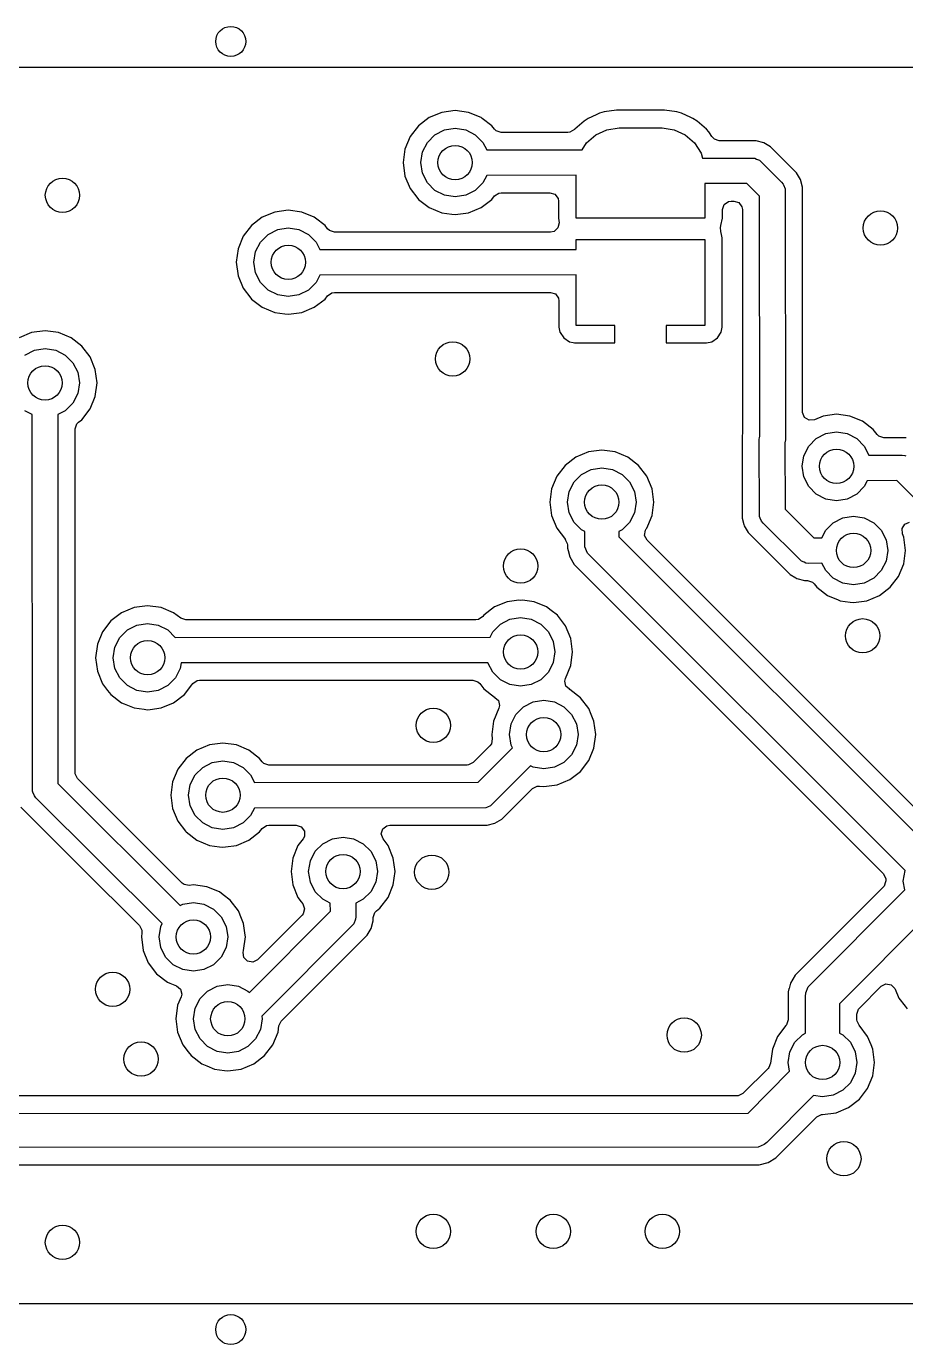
# Model space of a CAD drawing. Extents: x 4.8 to 5.96, y -4.25 to -3.64.
# Drawn here: x 5.188 to 5.592, y -4.247 to -3.643 of the extents above; entities that cross this region are included whole.
import ezdxf

# ---------------------------------------------------------------- set-up
doc = ezdxf.new("R2010")
doc.units = 0
doc.header["$MEASUREMENT"] = 0
doc.layers.add('BLACK', color=7, linetype='CONTINUOUS')

msp = doc.modelspace()

# ---------------------------------------------------------------- linework, layer by layer
at = {"layer": 'BLACK', "linetype": 'CONTINUOUS'}
for p, q in [((4.80573, -3.66128), (5.95537, -3.66128)), ((5.37308, -3.68435), (5.36814, -3.68814)), ((5.37883, -3.68197), (5.37308, -3.68435)), ((5.37308, -3.68435), (5.37308, -3.68435)), ((5.385, -3.68115), (5.37883, -3.68197)), ((5.37883, -3.68197), (5.37883, -3.68197)), ((5.39117, -3.68197), (5.385, -3.68115)), ((5.385, -3.68115), (5.385, -3.68115)), ((5.39692, -3.68435), (5.39117, -3.68197)), ((5.39117, -3.68197), (5.39117, -3.68197)), ((5.39742, -3.68473), (5.39692, -3.68435)), ((5.39692, -3.68435), (5.39692, -3.68435)), ((5.39692, -3.68435), (5.39692, -3.68435)), ((5.40186, -3.68814), (5.39742, -3.68473)), ((5.44411, -3.68597), (5.43983, -3.68968)), ((5.44604, -3.68473), (5.44411, -3.68597)), ((5.44411, -3.68597), (5.44411, -3.68597)), ((5.4496, -3.68311), (5.44604, -3.68473)), ((5.44604, -3.68473), (5.44604, -3.68473)), ((5.45119, -3.68238), (5.4496, -3.68311)), ((5.4534, -3.68173), (5.45119, -3.68238)), ((5.45119, -3.68238), (5.45119, -3.68238)), ((5.45119, -3.68238), (5.45119, -3.68238)), ((5.45901, -3.68092), (5.4534, -3.68173)), ((5.4534, -3.68173), (5.4534, -3.68173)), ((5.46131, -3.68092), (5.45901, -3.68092)), ((5.45901, -3.68092), (5.45901, -3.68092)), ((5.46187, -3.681), (5.46131, -3.68092)), ((5.46131, -3.68092), (5.46131, -3.68092)), ((5.46242, -3.68104), (5.46187, -3.681)), ((5.47758, -3.68104), (5.46242, -3.68104)), ((5.47813, -3.681), (5.47758, -3.68104)), ((5.47869, -3.68092), (5.47813, -3.681)), ((5.48099, -3.68092), (5.47869, -3.68092)), ((5.47869, -3.68092), (5.47869, -3.68092)), ((5.4866, -3.68173), (5.48099, -3.68092)), ((5.48099, -3.68092), (5.48099, -3.68092)), ((5.48881, -3.68238), (5.4866, -3.68173)), ((5.4866, -3.68173), (5.4866, -3.68173)), ((5.49298, -3.68428), (5.48881, -3.68238)), ((5.48881, -3.68238), (5.48881, -3.68238)), ((5.48881, -3.68238), (5.48881, -3.68238)), ((5.49396, -3.68473), (5.49298, -3.68428)), ((5.49589, -3.68597), (5.49396, -3.68473)), ((5.49396, -3.68473), (5.49396, -3.68473)), ((5.50017, -3.68968), (5.49589, -3.68597)), ((5.49589, -3.68597), (5.49589, -3.68597)), ((5.36814, -3.68814), (5.36435, -3.69308)), ((5.36814, -3.68814), (5.36814, -3.68814)), ((5.37226, -3.69574), (5.37574, -3.69226)), ((5.37574, -3.69226), (5.38013, -3.69002)), ((5.38013, -3.69002), (5.385, -3.68925)), ((5.385, -3.68925), (5.38987, -3.69002)), ((5.38987, -3.69002), (5.39426, -3.69226)), ((5.39426, -3.69226), (5.39774, -3.69574)), ((5.40304, -3.68968), (5.40186, -3.68814)), ((5.40186, -3.68814), (5.40186, -3.68814)), ((5.40186, -3.68814), (5.40186, -3.68814)), ((5.40186, -3.68814), (5.40186, -3.68814)), ((5.40384, -3.69046), (5.40304, -3.68968)), ((5.40613, -3.6912), (5.40384, -3.69046)), ((5.43673, -3.6912), (5.40613, -3.6912)), ((5.43762, -3.6911), (5.43673, -3.6912)), ((5.43968, -3.68986), (5.43762, -3.6911)), ((5.43983, -3.68968), (5.43968, -3.68986)), ((5.43983, -3.68968), (5.43983, -3.68968)), ((5.44528, -3.69593), (5.44951, -3.69226)), ((5.44951, -3.69226), (5.45461, -3.68993)), ((5.45461, -3.68993), (5.46016, -3.68913)), ((5.46016, -3.68913), (5.47984, -3.68913)), ((5.47984, -3.68913), (5.48539, -3.68993)), ((5.48539, -3.68993), (5.49049, -3.69226)), ((5.49049, -3.69226), (5.49472, -3.69593)), ((5.50128, -3.69096), (5.50017, -3.68968)), ((5.50017, -3.68968), (5.50017, -3.68968)), ((5.50168, -3.69142), (5.50128, -3.69096)), ((5.50274, -3.69308), (5.50168, -3.69142)), ((5.50168, -3.69142), (5.50168, -3.69142)), ((5.36435, -3.69308), (5.36197, -3.69883)), ((5.36435, -3.69308), (5.36435, -3.69308)), ((5.37002, -3.70013), (5.37226, -3.69574)), ((5.39774, -3.69574), (5.39949, -3.69919)), ((5.44323, -3.69913), (5.44528, -3.69593)), ((5.49472, -3.69593), (5.49775, -3.70064)), ((5.50284, -3.69323), (5.50274, -3.69308)), ((5.50383, -3.69428), (5.50284, -3.69323)), ((5.50612, -3.69502), (5.50383, -3.69428)), ((5.523, -3.69502), (5.50612, -3.69502)), ((5.52651, -3.69596), (5.523, -3.69502)), ((5.523, -3.69502), (5.523, -3.69502)), ((5.52965, -3.69778), (5.52651, -3.69596)), ((5.54153, -3.70966), (5.52965, -3.69778)), ((5.36197, -3.69883), (5.36115, -3.705)), ((5.36197, -3.69883), (5.36197, -3.69883)), ((5.36925, -3.705), (5.37002, -3.70013)), ((5.39949, -3.69919), (5.44323, -3.69913)), ((5.49775, -3.70064), (5.49843, -3.70296)), ((5.49843, -3.70296), (5.52118, -3.70291)), ((5.52118, -3.70291), (5.52233, -3.70303)), ((5.52233, -3.70303), (5.52321, -3.70339)), ((5.52321, -3.70339), (5.52446, -3.70391)), ((5.52446, -3.70391), (5.53467, -3.71395)), ((5.36115, -3.705), (5.36115, -3.705)), ((5.36115, -3.705), (5.36197, -3.71117)), ((5.37002, -3.70987), (5.36925, -3.705)), ((5.37226, -3.71426), (5.37002, -3.70987)), ((5.54241, -3.71117), (5.54153, -3.70966)), ((5.36197, -3.71117), (5.36197, -3.71117)), ((5.36197, -3.71117), (5.36435, -3.71692)), ((5.37574, -3.71774), (5.37226, -3.71426)), ((5.39774, -3.71426), (5.39426, -3.71774)), ((5.39946, -3.71089), (5.39774, -3.71426)), ((5.44047, -3.71083), (5.39946, -3.71089)), ((5.44047, -3.73047), (5.44047, -3.71083)), ((5.51866, -3.71462), (5.49953, -3.71466)), ((5.49953, -3.71466), (5.49953, -3.73047)), ((5.52459, -3.72046), (5.51866, -3.71462)), ((5.53467, -3.71395), (5.5354, -3.71485)), ((5.5354, -3.71485), (5.53552, -3.71513)), ((5.53552, -3.71513), (5.53628, -3.71698)), ((5.54335, -3.7128), (5.54241, -3.71117)), ((5.54429, -3.71631), (5.54335, -3.7128)), ((5.54429, -3.81927), (5.54429, -3.71631)), ((5.54429, -3.71631), (5.54429, -3.71631)), ((5.36435, -3.71692), (5.36435, -3.71692)), ((5.36435, -3.71692), (5.36786, -3.72149)), ((5.36786, -3.72149), (5.36814, -3.72186)), ((5.36814, -3.72186), (5.37308, -3.72565)), ((5.38013, -3.71998), (5.37574, -3.71774)), ((5.385, -3.72075), (5.38013, -3.71998)), ((5.38987, -3.71998), (5.385, -3.72075)), ((5.39426, -3.71774), (5.38987, -3.71998)), ((5.39692, -3.72565), (5.40186, -3.72186)), ((5.40186, -3.72186), (5.40304, -3.72032)), ((5.40304, -3.72032), (5.40503, -3.71896)), ((5.40503, -3.71896), (5.40613, -3.7188)), ((5.40613, -3.7188), (5.42848, -3.7188)), ((5.42848, -3.7188), (5.43078, -3.71954)), ((5.43078, -3.71954), (5.43219, -3.72149)), ((5.43219, -3.72149), (5.43238, -3.7227)), ((5.51031, -3.72281), (5.51152, -3.72262)), ((5.51152, -3.72262), (5.51279, -3.72262)), ((5.51279, -3.72262), (5.51509, -3.72336)), ((5.5247, -3.83052), (5.52459, -3.72046)), ((5.53628, -3.71698), (5.5364, -3.83188)), ((5.30235, -3.72767), (5.2966, -3.73006)), ((5.30852, -3.72686), (5.30235, -3.72767)), ((5.30235, -3.72767), (5.30235, -3.72767)), ((5.3147, -3.72767), (5.30852, -3.72686)), ((5.30852, -3.72686), (5.30852, -3.72686)), ((5.32045, -3.73006), (5.3147, -3.72767)), ((5.3147, -3.72767), (5.3147, -3.72767)), ((5.37308, -3.72565), (5.37308, -3.72565)), ((5.37308, -3.72565), (5.37308, -3.72565)), ((5.37308, -3.72565), (5.376, -3.72686)), ((5.376, -3.72686), (5.37883, -3.72803)), ((5.37883, -3.72803), (5.38346, -3.72864)), ((5.38346, -3.72864), (5.385, -3.72885)), ((5.385, -3.72885), (5.38623, -3.72868)), ((5.38623, -3.72868), (5.39117, -3.72803)), ((5.39117, -3.72803), (5.39692, -3.72565)), ((5.43238, -3.7227), (5.43238, -3.73047)), ((5.50762, -3.72652), (5.50836, -3.72422)), ((5.50762, -3.73047), (5.50762, -3.72652)), ((5.50836, -3.72422), (5.51031, -3.72281)), ((5.51509, -3.72336), (5.5165, -3.72531)), ((5.5165, -3.72531), (5.51669, -3.72652)), ((5.51669, -3.72652), (5.51669, -3.82914)), ((5.29166, -3.73385), (5.28787, -3.73878)), ((5.2966, -3.73006), (5.29166, -3.73385)), ((5.29166, -3.73385), (5.29166, -3.73385)), ((5.2966, -3.73006), (5.2966, -3.73006)), ((5.32099, -3.73047), (5.32045, -3.73006)), ((5.32045, -3.73006), (5.32045, -3.73006)), ((5.32045, -3.73006), (5.32045, -3.73006)), ((5.32538, -3.73385), (5.32099, -3.73047)), ((5.32539, -3.73385), (5.32538, -3.73385)), ((5.32538, -3.73385), (5.32538, -3.73385)), ((5.32656, -3.73538), (5.32539, -3.73385)), ((5.32539, -3.73385), (5.32539, -3.73385)), ((5.385, -3.72885), (5.385, -3.72885)), ((5.385, -3.72885), (5.385, -3.72885)), ((5.43262, -3.73257), (5.43214, -3.73493)), ((5.43238, -3.73047), (5.43262, -3.73257)), ((5.49953, -3.73047), (5.44047, -3.73047)), ((5.50665, -3.73453), (5.50677, -3.73421)), ((5.50684, -3.73693), (5.50665, -3.73453)), ((5.50677, -3.73421), (5.50685, -3.73385)), ((5.50685, -3.73385), (5.50762, -3.73047)), ((5.28787, -3.73878), (5.28549, -3.74454)), ((5.28787, -3.73878), (5.28787, -3.73878)), ((5.29578, -3.74145), (5.29927, -3.73797)), ((5.29927, -3.73797), (5.30366, -3.73573)), ((5.30366, -3.73573), (5.30852, -3.73496)), ((5.30852, -3.73496), (5.31339, -3.73573)), ((5.31339, -3.73573), (5.31778, -3.73797)), ((5.31778, -3.73797), (5.32126, -3.74145)), ((5.32737, -3.73616), (5.32656, -3.73538)), ((5.32966, -3.73691), (5.32737, -3.73616)), ((5.42875, -3.73691), (5.32966, -3.73691)), ((5.43036, -3.73656), (5.42875, -3.73691)), ((5.43214, -3.73493), (5.43036, -3.73656)), ((5.44047, -3.74482), (5.44047, -3.74031)), ((5.44047, -3.74031), (5.49953, -3.74031)), ((5.49953, -3.74031), (5.49953, -3.77969)), ((5.50696, -3.73724), (5.50684, -3.73693)), ((5.50727, -3.73878), (5.50696, -3.73724)), ((5.50742, -3.73954), (5.50727, -3.73878)), ((5.50742, -3.78046), (5.50742, -3.73954)), ((5.28549, -3.74454), (5.28468, -3.75071)), ((5.28549, -3.74454), (5.28549, -3.74454)), ((5.29278, -3.75071), (5.29355, -3.74584)), ((5.29355, -3.74584), (5.29578, -3.74145)), ((5.32126, -3.74145), (5.32302, -3.7449)), ((5.32302, -3.7449), (5.44047, -3.74482)), ((5.28468, -3.75071), (5.28468, -3.75071)), ((5.28468, -3.75071), (5.28549, -3.75688)), ((5.29355, -3.75557), (5.29278, -3.75071)), ((5.28549, -3.75688), (5.28549, -3.75688)), ((5.28549, -3.75688), (5.28787, -3.76263)), ((5.29578, -3.75996), (5.29355, -3.75557)), ((5.32298, -3.7566), (5.32126, -3.75996)), ((5.44047, -3.75652), (5.32298, -3.7566)), ((5.44047, -3.77969), (5.44047, -3.75652)), ((5.28787, -3.76263), (5.28787, -3.76263)), ((5.28787, -3.76263), (5.29138, -3.7672)), ((5.29927, -3.76345), (5.29578, -3.75996)), ((5.30366, -3.76568), (5.29927, -3.76345)), ((5.31778, -3.76345), (5.31339, -3.76568)), ((5.32126, -3.75996), (5.31778, -3.76345)), ((5.32656, -3.76603), (5.32855, -3.76467)), ((5.32855, -3.76467), (5.32966, -3.76451)), ((5.32966, -3.76451), (5.42868, -3.76451)), ((5.42868, -3.76451), (5.43097, -3.76525)), ((5.29138, -3.7672), (5.29166, -3.76757)), ((5.29166, -3.76757), (5.2966, -3.77136)), ((5.30852, -3.76646), (5.30366, -3.76568)), ((5.31339, -3.76568), (5.30852, -3.76646)), ((5.32045, -3.77136), (5.32539, -3.76757)), ((5.32539, -3.76757), (5.32656, -3.76603)), ((5.43097, -3.76525), (5.43239, -3.7672)), ((5.43239, -3.7672), (5.43258, -3.7684)), ((5.43258, -3.7684), (5.43258, -3.78046)), ((5.2966, -3.77136), (5.30235, -3.77374)), ((5.30235, -3.77374), (5.30698, -3.77435)), ((5.30698, -3.77435), (5.30852, -3.77455)), ((5.30852, -3.77455), (5.30976, -3.77439)), ((5.30852, -3.77455), (5.30852, -3.77455)), ((5.30852, -3.77455), (5.30852, -3.77455)), ((5.30976, -3.77439), (5.3147, -3.77374)), ((5.3147, -3.77374), (5.32045, -3.77136)), ((5.19083, -3.78297), (5.18508, -3.78535)), ((5.197, -3.78215), (5.19083, -3.78297)), ((5.19083, -3.78297), (5.19083, -3.78297)), ((5.20317, -3.78297), (5.197, -3.78215)), ((5.197, -3.78215), (5.197, -3.78215)), ((5.20892, -3.78535), (5.20317, -3.78297)), ((5.20317, -3.78297), (5.20317, -3.78297)), ((5.43258, -3.78046), (5.43258, -3.78046)), ((5.43258, -3.78046), (5.43304, -3.78276)), ((5.43304, -3.78276), (5.43304, -3.78277)), ((5.43304, -3.78277), (5.43317, -3.78297)), ((5.43317, -3.78297), (5.43478, -3.78538)), ((5.45819, -3.77969), (5.44047, -3.77969)), ((5.45819, -3.78758), (5.45819, -3.77969)), ((5.49953, -3.77969), (5.48181, -3.77969)), ((5.48181, -3.77969), (5.48181, -3.78758)), ((5.50522, -3.78538), (5.50696, -3.78277)), ((5.50696, -3.78277), (5.50742, -3.78046)), ((5.20896, -3.78538), (5.20892, -3.78535)), ((5.20892, -3.78535), (5.20892, -3.78535)), ((5.20892, -3.78535), (5.20892, -3.78535)), ((5.21386, -3.78914), (5.20896, -3.78538)), ((5.21765, -3.79408), (5.21386, -3.78914)), ((5.21386, -3.78914), (5.21386, -3.78914)), ((5.21386, -3.78914), (5.21386, -3.78914)), ((5.21386, -3.78914), (5.21386, -3.78914)), ((5.21386, -3.78914), (5.21386, -3.78914)), ((5.43478, -3.78538), (5.43739, -3.78712)), ((5.43739, -3.78712), (5.43914, -3.78747)), ((5.43914, -3.78747), (5.43969, -3.78758)), ((5.43969, -3.78758), (5.43969, -3.78758)), ((5.43969, -3.78758), (5.43969, -3.78758)), ((5.43969, -3.78758), (5.43969, -3.78758)), ((5.43969, -3.78758), (5.45819, -3.78758)), ((5.48181, -3.78758), (5.5003, -3.78758)), ((5.5003, -3.78758), (5.5003, -3.78758)), ((5.5003, -3.78758), (5.50261, -3.78712)), ((5.50261, -3.78712), (5.50522, -3.78538)), ((5.18774, -3.79326), (5.19213, -3.79102)), ((5.19213, -3.79102), (5.197, -3.79025)), ((5.197, -3.79025), (5.20187, -3.79102)), ((5.20187, -3.79102), (5.20626, -3.79326)), ((5.20626, -3.79326), (5.20974, -3.79674)), ((5.22003, -3.79983), (5.21765, -3.79408)), ((5.21765, -3.79408), (5.21765, -3.79408)), ((5.20974, -3.79674), (5.21198, -3.80113)), ((5.21198, -3.80113), (5.21275, -3.806)), ((5.22085, -3.806), (5.22003, -3.79983)), ((5.21275, -3.806), (5.21198, -3.81087)), ((5.22003, -3.81217), (5.22085, -3.806)), ((5.21198, -3.81087), (5.20974, -3.81526)), ((5.21765, -3.81792), (5.22003, -3.81217)), ((5.1911, -3.82045), (5.18774, -3.81874)), ((5.20626, -3.81874), (5.2028, -3.8205)), ((5.20974, -3.81526), (5.20626, -3.81874)), ((5.21386, -3.82286), (5.21765, -3.81792)), ((5.5443, -3.81958), (5.54429, -3.81927)), ((5.19121, -3.99315), (5.1911, -3.82045)), ((5.2028, -3.8205), (5.2029, -3.98971)), ((5.2108, -3.82713), (5.21154, -3.82484)), ((5.21154, -3.82484), (5.21232, -3.82404)), ((5.21232, -3.82404), (5.21386, -3.82286)), ((5.54522, -3.8218), (5.5443, -3.81958)), ((5.54728, -3.82306), (5.54522, -3.8218)), ((5.54968, -3.82287), (5.54728, -3.82306)), ((5.55368, -3.82122), (5.54968, -3.82287)), ((5.55985, -3.82041), (5.55368, -3.82122)), ((5.55368, -3.82122), (5.55368, -3.82122)), ((5.56602, -3.82122), (5.55985, -3.82041)), ((5.55985, -3.82041), (5.55985, -3.82041)), ((5.57177, -3.8236), (5.56602, -3.82122)), ((5.56602, -3.82122), (5.56602, -3.82122)), ((5.57671, -3.82739), (5.57177, -3.8236)), ((5.2108, -3.98467), (5.2108, -3.82713)), ((5.51656, -3.83015), (5.51654, -3.83021)), ((5.51654, -3.83021), (5.51654, -3.86798)), ((5.51669, -3.82914), (5.51656, -3.83015)), ((5.52444, -3.83203), (5.52455, -3.83088)), ((5.52455, -3.83088), (5.5247, -3.83052)), ((5.55059, -3.83151), (5.55498, -3.82927)), ((5.55498, -3.82927), (5.55985, -3.8285)), ((5.55985, -3.8285), (5.56472, -3.82927)), ((5.56472, -3.82927), (5.56911, -3.83151)), ((5.57844, -3.82965), (5.57671, -3.82739)), ((5.57671, -3.82739), (5.57671, -3.82739)), ((5.57671, -3.82739), (5.57671, -3.82739)), ((5.57846, -3.82968), (5.57844, -3.82965)), ((5.57927, -3.83046), (5.57846, -3.82968)), ((5.58156, -3.8312), (5.57927, -3.83046)), ((5.59182, -3.8312), (5.58156, -3.8312)), ((5.45224, -3.83682), (5.44607, -3.83764)), ((5.45842, -3.83764), (5.45224, -3.83682)), ((5.45224, -3.83682), (5.45224, -3.83682)), ((5.52455, -3.86732), (5.52444, -3.83203)), ((5.53628, -3.83303), (5.53614, -3.83337)), ((5.53614, -3.83337), (5.53624, -3.86385)), ((5.5364, -3.83188), (5.53628, -3.83303)), ((5.54487, -3.83939), (5.54711, -3.835)), ((5.54711, -3.835), (5.55059, -3.83151)), ((5.56911, -3.83151), (5.57259, -3.835)), ((5.57259, -3.835), (5.57472, -3.83918)), ((5.44032, -3.84002), (5.43538, -3.84381)), ((5.44607, -3.83764), (5.44032, -3.84002)), ((5.44032, -3.84002), (5.44032, -3.84002)), ((5.44607, -3.83764), (5.44607, -3.83764)), ((5.46417, -3.84002), (5.45842, -3.83764)), ((5.45842, -3.83764), (5.45842, -3.83764)), ((5.4691, -3.84381), (5.46417, -3.84002)), ((5.5441, -3.84425), (5.54487, -3.83939)), ((5.57472, -3.83918), (5.59, -3.83909)), ((5.59, -3.83909), (5.59115, -3.83921)), ((5.59115, -3.83921), (5.59158, -3.83939)), ((5.43159, -3.84875), (5.42921, -3.8545)), ((5.43538, -3.84381), (5.43159, -3.84875)), ((5.43159, -3.84875), (5.43159, -3.84875)), ((5.43538, -3.84381), (5.43538, -3.84381)), ((5.4395, -3.85141), (5.44299, -3.84793)), ((5.44299, -3.84793), (5.44738, -3.84569)), ((5.44738, -3.84569), (5.45224, -3.84492)), ((5.45224, -3.84492), (5.45711, -3.84569)), ((5.45711, -3.84569), (5.4615, -3.84793)), ((5.4615, -3.84793), (5.46498, -3.85141)), ((5.46911, -3.84381), (5.4691, -3.84381)), ((5.4691, -3.84381), (5.4691, -3.84381)), ((5.47289, -3.84875), (5.46911, -3.84381)), ((5.46911, -3.84381), (5.46911, -3.84381)), ((5.46911, -3.84381), (5.46911, -3.84381)), ((5.47528, -3.8545), (5.47289, -3.84875)), ((5.47289, -3.84875), (5.47289, -3.84875)), ((5.54487, -3.84912), (5.5441, -3.84425)), ((5.54711, -3.85351), (5.54487, -3.84912)), ((5.42921, -3.8545), (5.4284, -3.86067)), ((5.42921, -3.8545), (5.42921, -3.8545)), ((5.43727, -3.8558), (5.4395, -3.85141)), ((5.46498, -3.85141), (5.46722, -3.8558)), ((5.47609, -3.86067), (5.47528, -3.8545)), ((5.55059, -3.85699), (5.54711, -3.85351)), ((5.57259, -3.85351), (5.56911, -3.85699)), ((5.57393, -3.85088), (5.57259, -3.85351)), ((5.58746, -3.85081), (5.57393, -3.85088)), ((5.71172, -3.97491), (5.58746, -3.85081)), ((5.4284, -3.86067), (5.4284, -3.86067)), ((5.4284, -3.86067), (5.42921, -3.86684)), ((5.4365, -3.86067), (5.43727, -3.8558)), ((5.43727, -3.86554), (5.4365, -3.86067)), ((5.46722, -3.8558), (5.46799, -3.86067)), ((5.46799, -3.86067), (5.46722, -3.86554)), ((5.47528, -3.86684), (5.47609, -3.86067)), ((5.55498, -3.85923), (5.55059, -3.85699)), ((5.55985, -3.86), (5.55498, -3.85923)), ((5.56472, -3.85923), (5.55985, -3.86)), ((5.56911, -3.85699), (5.56472, -3.85923)), ((5.42921, -3.86684), (5.42921, -3.86684)), ((5.42921, -3.86684), (5.43159, -3.87259)), ((5.4395, -3.86993), (5.43727, -3.86554)), ((5.46722, -3.86554), (5.46498, -3.86993)), ((5.47335, -3.87149), (5.47528, -3.86684)), ((5.47528, -3.86684), (5.47528, -3.86684)), ((5.52482, -3.86798), (5.52455, -3.86732)), ((5.53624, -3.86385), (5.54952, -3.87701)), ((5.56277, -3.86785), (5.56764, -3.86708)), ((5.56764, -3.86708), (5.5725, -3.86785)), ((5.43159, -3.87259), (5.43159, -3.87259)), ((5.43159, -3.87259), (5.43554, -3.87773)), ((5.44299, -3.87341), (5.4395, -3.86993)), ((5.44447, -3.87416), (5.44299, -3.87341)), ((5.4615, -3.87341), (5.46008, -3.87413)), ((5.46498, -3.86993), (5.4615, -3.87341)), ((5.47188, -3.87592), (5.47225, -3.87354)), ((5.47225, -3.87354), (5.47263, -3.87293)), ((5.47263, -3.87293), (5.47289, -3.87259)), ((5.47289, -3.87259), (5.47335, -3.87149)), ((5.51654, -3.86798), (5.51732, -3.8709)), ((5.51732, -3.8709), (5.51748, -3.87149)), ((5.51748, -3.87149), (5.51748, -3.87149)), ((5.51748, -3.87149), (5.5193, -3.87464)), ((5.52543, -3.86945), (5.52482, -3.86798)), ((5.52617, -3.87034), (5.52543, -3.86945)), ((5.54372, -3.88773), (5.52617, -3.87034)), ((5.55315, -3.87699), (5.5549, -3.87357)), ((5.5549, -3.87357), (5.55838, -3.87008)), ((5.55838, -3.87008), (5.56277, -3.86785)), ((5.5725, -3.86785), (5.57689, -3.87008)), ((5.57689, -3.87008), (5.58038, -3.87357)), ((5.58038, -3.87357), (5.58261, -3.87796)), ((5.58987, -3.87278), (5.59113, -3.87072)), ((5.59006, -3.87518), (5.58987, -3.87278)), ((5.59113, -3.87072), (5.59335, -3.8698)), ((5.43554, -3.87773), (5.43548, -3.87778)), ((5.43548, -3.87778), (5.43643, -3.87963)), ((5.43643, -3.87963), (5.43648, -3.88024)), ((5.44452, -3.88117), (5.44447, -3.87416)), ((5.46008, -3.87413), (5.46009, -3.87656)), ((5.46009, -3.87656), (5.60295, -4.01922)), ((5.47297, -3.87806), (5.47188, -3.87592)), ((5.60447, -4.00956), (5.47297, -3.87806)), ((5.5193, -3.87464), (5.5193, -3.87464)), ((5.5193, -3.87464), (5.53852, -3.89387)), ((5.54952, -3.87701), (5.55315, -3.87699)), ((5.58261, -3.87796), (5.58338, -3.88282)), ((5.59067, -3.87665), (5.59006, -3.87518)), ((5.59148, -3.88282), (5.59067, -3.87665)), ((5.59067, -3.87665), (5.59067, -3.87665)), ((5.43648, -3.88024), (5.43648, -3.88171)), ((5.43648, -3.88171), (5.43677, -3.88282)), ((5.43677, -3.88282), (5.43755, -3.88572)), ((5.43755, -3.88572), (5.43963, -3.88932)), ((5.4457, -3.88401), (5.44452, -3.88117)), ((5.44668, -3.8852), (5.4457, -3.88401)), ((5.59125, -4.02958), (5.44668, -3.8852)), ((5.58338, -3.88282), (5.58261, -3.88769)), ((5.59067, -3.889), (5.59148, -3.88282)), ((5.43963, -3.88932), (5.43963, -3.88932)), ((5.43963, -3.88932), (5.43963, -3.88932)), ((5.43963, -3.88932), (5.43963, -3.88932)), ((5.43963, -3.88932), (5.51138, -3.96107)), ((5.54496, -3.88825), (5.54372, -3.88773)), ((5.54585, -3.88862), (5.54496, -3.88825)), ((5.547, -3.88873), (5.54585, -3.88862)), ((5.55317, -3.8887), (5.547, -3.88873)), ((5.5549, -3.89208), (5.55317, -3.8887)), ((5.58261, -3.88769), (5.58038, -3.89208)), ((5.58829, -3.89475), (5.59067, -3.889)), ((5.53852, -3.89387), (5.53852, -3.89387)), ((5.53852, -3.89387), (5.54118, -3.8954)), ((5.54118, -3.8954), (5.54119, -3.8954)), ((5.54119, -3.8954), (5.54167, -3.89568)), ((5.54167, -3.89568), (5.54518, -3.89662)), ((5.54518, -3.89662), (5.5465, -3.89662)), ((5.5465, -3.89662), (5.54879, -3.89737)), ((5.54879, -3.89737), (5.54959, -3.89815)), ((5.55838, -3.89556), (5.5549, -3.89208)), ((5.56277, -3.8978), (5.55838, -3.89556)), ((5.56764, -3.89857), (5.56277, -3.8978)), ((5.5725, -3.8978), (5.56764, -3.89857)), ((5.57689, -3.89556), (5.5725, -3.8978)), ((5.58038, -3.89208), (5.57689, -3.89556)), ((5.5845, -3.89969), (5.58829, -3.89475)), ((5.54959, -3.89815), (5.55077, -3.89969)), ((5.55077, -3.89969), (5.55571, -3.90348)), ((5.55571, -3.90348), (5.55571, -3.90348)), ((5.55571, -3.90348), (5.55571, -3.90348)), ((5.55571, -3.90348), (5.56061, -3.9055)), ((5.57381, -3.90586), (5.57956, -3.90348)), ((5.57956, -3.90348), (5.5845, -3.89969)), ((5.23783, -3.90897), (5.23208, -3.91135)), ((5.244, -3.90815), (5.23783, -3.90897)), ((5.23783, -3.90897), (5.23783, -3.90897)), ((5.25017, -3.90897), (5.244, -3.90815)), ((5.244, -3.90815), (5.244, -3.90815)), ((5.25592, -3.91135), (5.25017, -3.90897)), ((5.25017, -3.90897), (5.25017, -3.90897)), ((5.40308, -3.9087), (5.39814, -3.91249)), ((5.40883, -3.90632), (5.40308, -3.9087)), ((5.40308, -3.9087), (5.40308, -3.9087)), ((5.41416, -3.90562), (5.40883, -3.90632)), ((5.40883, -3.90632), (5.40883, -3.90632)), ((5.415, -3.90575), (5.41416, -3.90562)), ((5.41584, -3.90562), (5.415, -3.90575)), ((5.42117, -3.90632), (5.41584, -3.90562)), ((5.42692, -3.9087), (5.42117, -3.90632)), ((5.42117, -3.90632), (5.42117, -3.90632)), ((5.42906, -3.91034), (5.42692, -3.9087)), ((5.42692, -3.9087), (5.42692, -3.9087)), ((5.42692, -3.9087), (5.42692, -3.9087)), ((5.56061, -3.9055), (5.56146, -3.90586)), ((5.56146, -3.90586), (5.56609, -3.90647)), ((5.56609, -3.90647), (5.56764, -3.90667)), ((5.56764, -3.90667), (5.56887, -3.90651)), ((5.56764, -3.90667), (5.56764, -3.90667)), ((5.56764, -3.90667), (5.56764, -3.90667)), ((5.56887, -3.90651), (5.57381, -3.90586)), ((5.22714, -3.91514), (5.22335, -3.92008)), ((5.23208, -3.91135), (5.22714, -3.91514)), ((5.22714, -3.91514), (5.22714, -3.91514)), ((5.23208, -3.91135), (5.23208, -3.91135)), ((5.25921, -3.91387), (5.25592, -3.91135)), ((5.25592, -3.91135), (5.25592, -3.91135)), ((5.25592, -3.91135), (5.25592, -3.91135)), ((5.25929, -3.91393), (5.25921, -3.91387)), ((5.26158, -3.91467), (5.25929, -3.91393)), ((5.39454, -3.91467), (5.26158, -3.91467)), ((5.39565, -3.91451), (5.39454, -3.91467)), ((5.39763, -3.91315), (5.39565, -3.91451)), ((5.39814, -3.91249), (5.39763, -3.91315)), ((5.39814, -3.91249), (5.39814, -3.91249)), ((5.40574, -3.91661), (5.41013, -3.91437)), ((5.41013, -3.91437), (5.415, -3.9136)), ((5.415, -3.9136), (5.41987, -3.91437)), ((5.41987, -3.91437), (5.42426, -3.91661)), ((5.43186, -3.91249), (5.42906, -3.91034)), ((5.43565, -3.91743), (5.43186, -3.91249)), ((5.43186, -3.91249), (5.43186, -3.91249)), ((5.43186, -3.91249), (5.43186, -3.91249)), ((5.43186, -3.91249), (5.43186, -3.91249)), ((5.43186, -3.91249), (5.43186, -3.91249)), ((5.22335, -3.92008), (5.22097, -3.92583)), ((5.22335, -3.92008), (5.22335, -3.92008)), ((5.23126, -3.92274), (5.23474, -3.91926)), ((5.23474, -3.91926), (5.23913, -3.91702)), ((5.23913, -3.91702), (5.244, -3.91625)), ((5.244, -3.91625), (5.24887, -3.91702)), ((5.24887, -3.91702), (5.25326, -3.91926)), ((5.25326, -3.91926), (5.25667, -3.92267)), ((5.401, -3.92258), (5.40226, -3.92009)), ((5.40226, -3.92009), (5.40574, -3.91661)), ((5.42426, -3.91661), (5.42774, -3.92009)), ((5.42774, -3.92009), (5.42998, -3.92448)), ((5.43803, -3.92318), (5.43565, -3.91743)), ((5.43565, -3.91743), (5.43565, -3.91743)), ((5.22097, -3.92583), (5.22015, -3.932)), ((5.22097, -3.92583), (5.22097, -3.92583)), ((5.22825, -3.932), (5.22902, -3.92713)), ((5.22902, -3.92713), (5.23126, -3.92274)), ((5.25667, -3.92267), (5.401, -3.92258)), ((5.42998, -3.92448), (5.43075, -3.92935)), ((5.43885, -3.92935), (5.43803, -3.92318)), ((5.22015, -3.932), (5.22015, -3.932)), ((5.22015, -3.932), (5.22097, -3.93817)), ((5.22902, -3.93687), (5.22825, -3.932)), ((5.43075, -3.92935), (5.42998, -3.93422)), ((5.43803, -3.93552), (5.43885, -3.92935)), ((5.22097, -3.93817), (5.22097, -3.93817)), ((5.22097, -3.93817), (5.22335, -3.94392)), ((5.23126, -3.94126), (5.22902, -3.93687)), ((5.25898, -3.93687), (5.25674, -3.94126)), ((5.25937, -3.93437), (5.25898, -3.93687)), ((5.40005, -3.93427), (5.25937, -3.93437)), ((5.40226, -3.93861), (5.40005, -3.93427)), ((5.40574, -3.94209), (5.40226, -3.93861)), ((5.42774, -3.93861), (5.42426, -3.94209)), ((5.42998, -3.93422), (5.42774, -3.93861)), ((5.43555, -3.94151), (5.43803, -3.93552)), ((5.43803, -3.93552), (5.43803, -3.93552)), ((5.22335, -3.94392), (5.22335, -3.94392)), ((5.22335, -3.94392), (5.22568, -3.94697)), ((5.23474, -3.94474), (5.23126, -3.94126)), ((5.23913, -3.94698), (5.23474, -3.94474)), ((5.25326, -3.94474), (5.24887, -3.94698)), ((5.25674, -3.94126), (5.25326, -3.94474)), ((5.26086, -3.94886), (5.26425, -3.94444)), ((5.26425, -3.94444), (5.26475, -3.9438)), ((5.26475, -3.9438), (5.26673, -3.94243)), ((5.26673, -3.94243), (5.26784, -3.94227)), ((5.26784, -3.94227), (5.39319, -3.94227)), ((5.39319, -3.94227), (5.39548, -3.94302)), ((5.39548, -3.94302), (5.39629, -3.9438)), ((5.39629, -3.9438), (5.39814, -3.94621)), ((5.39814, -3.94621), (5.39814, -3.94621)), ((5.39814, -3.94621), (5.39814, -3.94621)), ((5.39814, -3.94621), (5.40308, -3.95)), ((5.41013, -3.94433), (5.40574, -3.94209)), ((5.415, -3.9451), (5.41013, -3.94433)), ((5.41987, -3.94433), (5.415, -3.9451)), ((5.42426, -3.94209), (5.41987, -3.94433)), ((5.43525, -3.94272), (5.43562, -3.94154)), ((5.43582, -3.94506), (5.43525, -3.94272)), ((5.43562, -3.94154), (5.43555, -3.94151)), ((5.43737, -3.94639), (5.43582, -3.94506)), ((5.22568, -3.94697), (5.22714, -3.94886)), ((5.22714, -3.94886), (5.23208, -3.95265)), ((5.244, -3.94775), (5.23913, -3.94698)), ((5.24887, -3.94698), (5.244, -3.94775)), ((5.25592, -3.95265), (5.26086, -3.94886)), ((5.40308, -3.95), (5.4033, -3.95013)), ((5.4033, -3.95013), (5.40326, -3.9502)), ((5.40326, -3.9502), (5.40481, -3.95153)), ((5.40481, -3.95153), (5.40537, -3.95387)), ((5.41637, -3.9545), (5.42076, -3.95226)), ((5.42076, -3.95226), (5.42563, -3.95149)), ((5.42563, -3.95149), (5.43049, -3.95226)), ((5.43049, -3.95226), (5.43488, -3.9545)), ((5.43733, -3.94646), (5.43737, -3.94639)), ((5.43755, -3.94659), (5.43733, -3.94646)), ((5.44249, -3.95038), (5.43755, -3.94659)), ((5.44628, -3.95532), (5.44249, -3.95038)), ((5.44249, -3.95038), (5.44249, -3.95038)), ((5.44249, -3.95038), (5.44249, -3.95038)), ((5.44249, -3.95038), (5.44249, -3.95038)), ((5.44249, -3.95038), (5.44249, -3.95038)), ((5.23208, -3.95265), (5.23208, -3.95265)), ((5.23208, -3.95265), (5.23208, -3.95265)), ((5.23208, -3.95265), (5.23325, -3.95314)), ((5.23325, -3.95314), (5.23783, -3.95503)), ((5.23783, -3.95503), (5.24246, -3.95564)), ((5.24246, -3.95564), (5.244, -3.95585)), ((5.244, -3.95585), (5.24523, -3.95568)), ((5.244, -3.95585), (5.244, -3.95585)), ((5.244, -3.95585), (5.244, -3.95585)), ((5.24523, -3.95568), (5.25017, -3.95503)), ((5.25017, -3.95503), (5.25592, -3.95265)), ((5.40507, -3.95508), (5.40259, -3.96107)), ((5.40537, -3.95387), (5.40501, -3.95505)), ((5.40501, -3.95505), (5.40507, -3.95508)), ((5.41065, -3.96237), (5.41289, -3.95798)), ((5.41289, -3.95798), (5.41637, -3.9545)), ((5.43488, -3.9545), (5.43837, -3.95798)), ((5.43837, -3.95798), (5.44061, -3.96237)), ((5.44742, -3.95808), (5.44628, -3.95532)), ((5.44628, -3.95532), (5.44628, -3.95532)), ((5.44866, -3.96107), (5.44742, -3.95808)), ((5.40259, -3.96107), (5.40178, -3.96724)), ((5.40259, -3.96107), (5.40259, -3.96107)), ((5.40988, -3.96724), (5.41065, -3.96237)), ((5.44061, -3.96237), (5.44138, -3.96724)), ((5.44947, -3.96724), (5.44866, -3.96107)), ((5.51138, -3.96107), (5.58129, -4.03098)), ((5.40204, -3.96916), (5.4016, -3.97153)), ((5.40178, -3.96724), (5.40178, -3.96724)), ((5.40178, -3.96724), (5.40204, -3.96916)), ((5.41065, -3.9721), (5.40988, -3.96724)), ((5.44138, -3.96724), (5.44061, -3.9721)), ((5.44866, -3.97341), (5.44947, -3.96724)), ((5.2666, -3.97435), (5.26166, -3.97814)), ((5.27235, -3.97197), (5.2666, -3.97435)), ((5.2666, -3.97435), (5.2666, -3.97435)), ((5.27852, -3.97115), (5.27235, -3.97197)), ((5.27235, -3.97197), (5.27235, -3.97197)), ((5.2847, -3.97197), (5.27852, -3.97115)), ((5.27852, -3.97115), (5.27852, -3.97115)), ((5.29045, -3.97435), (5.2847, -3.97197)), ((5.2847, -3.97197), (5.2847, -3.97197)), ((5.29539, -3.97814), (5.29045, -3.97435)), ((5.40093, -3.97242), (5.39329, -3.98006)), ((5.39556, -3.9891), (5.41126, -3.97331)), ((5.4016, -3.97153), (5.40093, -3.97242)), ((5.41126, -3.97331), (5.41065, -3.9721)), ((5.43837, -3.9765), (5.43488, -3.97998)), ((5.44061, -3.9721), (5.43837, -3.9765)), ((5.44628, -3.97916), (5.44866, -3.97341)), ((5.26166, -3.97814), (5.25787, -3.98308)), ((5.26166, -3.97814), (5.26166, -3.97814)), ((5.26578, -3.98574), (5.26927, -3.98226)), ((5.26927, -3.98226), (5.27366, -3.98002)), ((5.27366, -3.98002), (5.27852, -3.97925)), ((5.27852, -3.97925), (5.28339, -3.98002)), ((5.28339, -3.98002), (5.28778, -3.98226)), ((5.28778, -3.98226), (5.29126, -3.98574)), ((5.29657, -3.97968), (5.29539, -3.97814)), ((5.29539, -3.97814), (5.29539, -3.97814)), ((5.29539, -3.97814), (5.29539, -3.97814)), ((5.29539, -3.97814), (5.29539, -3.97814)), ((5.29737, -3.98046), (5.29657, -3.97968)), ((5.29966, -3.9812), (5.29737, -3.98046)), ((5.39054, -3.9812), (5.29966, -3.9812)), ((5.39115, -3.98115), (5.39054, -3.9812)), ((5.39329, -3.98006), (5.39115, -3.98115)), ((5.41953, -3.98159), (5.40204, -3.99918)), ((5.42076, -3.98222), (5.41953, -3.98159)), ((5.42563, -3.98299), (5.42076, -3.98222)), ((5.43049, -3.98222), (5.42563, -3.98299)), ((5.43488, -3.97998), (5.43049, -3.98222)), ((5.44249, -3.9841), (5.44628, -3.97916)), ((5.21085, -3.98528), (5.2108, -3.98467)), ((5.21194, -3.98743), (5.21085, -3.98528)), ((5.25981, -4.0353), (5.21194, -3.98743)), ((5.25787, -3.98308), (5.25549, -3.98883)), ((5.25787, -3.98308), (5.25787, -3.98308)), ((5.26355, -3.99013), (5.26578, -3.98574)), ((5.29126, -3.98574), (5.29302, -3.98919)), ((5.4318, -3.99027), (5.43755, -3.98789)), ((5.43755, -3.98789), (5.44249, -3.9841)), ((5.19143, -3.99368), (5.19121, -3.99315)), ((5.19209, -3.99528), (5.19143, -3.99368)), ((5.2029, -3.98971), (5.25895, -4.04562)), ((5.25549, -3.98883), (5.25468, -3.995)), ((5.25549, -3.98883), (5.25549, -3.98883)), ((5.26278, -3.995), (5.26355, -3.99013)), ((5.29302, -3.98919), (5.39556, -3.9891)), ((5.40634, -4.00604), (5.42044, -3.99194)), ((5.42044, -3.99194), (5.42259, -3.99085)), ((5.42259, -3.99085), (5.42371, -3.99083)), ((5.42371, -3.99083), (5.42563, -3.99108)), ((5.42563, -3.99108), (5.4318, -3.99027)), ((5.18596, -4.00047), (5.21377, -4.02828)), ((5.19282, -3.99618), (5.19209, -3.99528)), ((5.25066, -4.05388), (5.19282, -3.99618)), ((5.25468, -3.995), (5.25468, -3.995)), ((5.25468, -3.995), (5.25549, -4.00117)), ((5.26355, -3.99987), (5.26278, -3.995)), ((5.26578, -4.00426), (5.26355, -3.99987)), ((5.3999, -4.00043), (5.39902, -4.00079)), ((5.40115, -3.99991), (5.3999, -4.00043)), ((5.40204, -3.99918), (5.40115, -3.99991)), ((5.25549, -4.00117), (5.25549, -4.00117)), ((5.25549, -4.00117), (5.25787, -4.00692)), ((5.26927, -4.00774), (5.26578, -4.00426)), ((5.29126, -4.00426), (5.28778, -4.00774)), ((5.29298, -4.00089), (5.29126, -4.00426)), ((5.39902, -4.00079), (5.29298, -4.00089)), ((5.40319, -4.00786), (5.40634, -4.00604)), ((5.25787, -4.00692), (5.25787, -4.00692)), ((5.25787, -4.00692), (5.26138, -4.01149)), ((5.26138, -4.01149), (5.26166, -4.01186)), ((5.26166, -4.01186), (5.2666, -4.01565)), ((5.27366, -4.00998), (5.26927, -4.00774)), ((5.27852, -4.01075), (5.27366, -4.00998)), ((5.28339, -4.00998), (5.27852, -4.01075)), ((5.28778, -4.00774), (5.28339, -4.00998)), ((5.29045, -4.01565), (5.29539, -4.01186)), ((5.29539, -4.01186), (5.29657, -4.01032)), ((5.29657, -4.01032), (5.29855, -4.00896)), ((5.29855, -4.00896), (5.29966, -4.0088)), ((5.29966, -4.0088), (5.31217, -4.0088)), ((5.31217, -4.0088), (5.31446, -4.00954)), ((5.31446, -4.00954), (5.31587, -4.01149)), ((5.31587, -4.01149), (5.31587, -4.0139)), ((5.35114, -4.0128), (5.35183, -4.01049)), ((5.35183, -4.01049), (5.35374, -4.00902)), ((5.35374, -4.00902), (5.35504, -4.0088)), ((5.35504, -4.0088), (5.39968, -4.0088)), ((5.39968, -4.0088), (5.40319, -4.00786)), ((5.39968, -4.0088), (5.39968, -4.0088)), ((5.2666, -4.01565), (5.27235, -4.01803)), ((5.27235, -4.01803), (5.27698, -4.01864)), ((5.27698, -4.01864), (5.27852, -4.01885)), ((5.27852, -4.01885), (5.27976, -4.01868)), ((5.27976, -4.01868), (5.2847, -4.01803)), ((5.2847, -4.01803), (5.29045, -4.01565)), ((5.31295, -4.01808), (5.31057, -4.02383)), ((5.31526, -4.01507), (5.31295, -4.01808)), ((5.31295, -4.01808), (5.31295, -4.01808)), ((5.31587, -4.0139), (5.31526, -4.01507)), ((5.32086, -4.02074), (5.32435, -4.01726)), ((5.32435, -4.01726), (5.32874, -4.01502)), ((5.32874, -4.01502), (5.3336, -4.01425)), ((5.3336, -4.01425), (5.33847, -4.01502)), ((5.33847, -4.01502), (5.34286, -4.01726)), ((5.34286, -4.01726), (5.34634, -4.02074)), ((5.35195, -4.01507), (5.35114, -4.0128)), ((5.35425, -4.01808), (5.35195, -4.01507)), ((5.35664, -4.02383), (5.35425, -4.01808)), ((5.35425, -4.01808), (5.35425, -4.01808)), ((5.27852, -4.01885), (5.27852, -4.01885)), ((5.27852, -4.01885), (5.27852, -4.01885)), ((5.31057, -4.02383), (5.30976, -4.03)), ((5.31057, -4.02383), (5.31057, -4.02383)), ((5.31863, -4.02513), (5.32086, -4.02074)), ((5.34634, -4.02074), (5.34858, -4.02513)), ((5.35745, -4.03), (5.35664, -4.02383)), ((5.21377, -4.02828), (5.2403, -4.05481)), ((5.30976, -4.03), (5.30976, -4.03)), ((5.30976, -4.03), (5.31057, -4.03617)), ((5.31785, -4.03), (5.31863, -4.02513)), ((5.31863, -4.03487), (5.31785, -4.03)), ((5.34858, -4.02513), (5.34935, -4.03)), ((5.34935, -4.03), (5.34858, -4.03487)), ((5.35664, -4.03617), (5.35745, -4.03)), ((5.59047, -4.03445), (5.59124, -4.02959)), ((5.59124, -4.02959), (5.59125, -4.02958)), ((5.26071, -4.03597), (5.25981, -4.0353)), ((5.26308, -4.03641), (5.26071, -4.03597)), ((5.265, -4.03615), (5.26308, -4.03641)), ((5.27117, -4.03697), (5.265, -4.03615)), ((5.265, -4.03615), (5.265, -4.03615)), ((5.31057, -4.03617), (5.31057, -4.03617)), ((5.31057, -4.03617), (5.31295, -4.04192)), ((5.32086, -4.03926), (5.31863, -4.03487)), ((5.34858, -4.03487), (5.34634, -4.03926)), ((5.35425, -4.04192), (5.35664, -4.03617)), ((5.58163, -4.03668), (5.58123, -4.03714)), ((5.58129, -4.03098), (5.58239, -4.03313)), ((5.58227, -4.0347), (5.58163, -4.03668)), ((5.58234, -4.03471), (5.58227, -4.0347)), ((5.5824, -4.03425), (5.58234, -4.03471)), ((5.58239, -4.03313), (5.5824, -4.03425)), ((5.59111, -4.03847), (5.59047, -4.03445)), ((5.27692, -4.03935), (5.27117, -4.03697)), ((5.27117, -4.03697), (5.27117, -4.03697)), ((5.27859, -4.04062), (5.27692, -4.03935)), ((5.27692, -4.03935), (5.27692, -4.03935)), ((5.27692, -4.03935), (5.27692, -4.03935)), ((5.28186, -4.04314), (5.27859, -4.04062)), ((5.31295, -4.04192), (5.31295, -4.04192)), ((5.31295, -4.04192), (5.31295, -4.04192)), ((5.31295, -4.04192), (5.31441, -4.04383)), ((5.32435, -4.04274), (5.32086, -4.03926)), ((5.32777, -4.04449), (5.32435, -4.04274)), ((5.34286, -4.04274), (5.33948, -4.04446)), ((5.34634, -4.03926), (5.34286, -4.04274)), ((5.35046, -4.04686), (5.35425, -4.04192)), ((5.58123, -4.03714), (5.54084, -4.07754)), ((5.54691, -4.08285), (5.59111, -4.03847)), ((5.25895, -4.04562), (5.26013, -4.04502)), ((5.26013, -4.04502), (5.265, -4.04425)), ((5.265, -4.04425), (5.26987, -4.04502)), ((5.26987, -4.04502), (5.27426, -4.04726)), ((5.27426, -4.04726), (5.27774, -4.05074)), ((5.28565, -4.04808), (5.28186, -4.04314)), ((5.28186, -4.04314), (5.28186, -4.04314)), ((5.28186, -4.04314), (5.28186, -4.04314)), ((5.28186, -4.04314), (5.28186, -4.04314)), ((5.28186, -4.04314), (5.28186, -4.04314)), ((5.28708, -4.05153), (5.28565, -4.04808)), ((5.28565, -4.04808), (5.28565, -4.04808)), ((5.29069, -4.08542), (5.32779, -4.04819)), ((5.31441, -4.04383), (5.31519, -4.04484)), ((5.31519, -4.04484), (5.31599, -4.04711)), ((5.31599, -4.04711), (5.31531, -4.04942)), ((5.32779, -4.04819), (5.32777, -4.04449)), ((5.33948, -4.04446), (5.33951, -4.05073)), ((5.3474, -4.05113), (5.34815, -4.04884)), ((5.34815, -4.04884), (5.34893, -4.04804)), ((5.34893, -4.04804), (5.34978, -4.04739)), ((5.34978, -4.04739), (5.35046, -4.04686)), ((5.2403, -4.05481), (5.24139, -4.05696)), ((5.25002, -4.05513), (5.25066, -4.05388)), ((5.27774, -4.05074), (5.27998, -4.05513)), ((5.28803, -4.05383), (5.28708, -4.05153)), ((5.28874, -4.0592), (5.28803, -4.05383)), ((5.28803, -4.05383), (5.28803, -4.05383)), ((5.31485, -4.04996), (5.29439, -4.07043)), ((5.33851, -4.05401), (5.29634, -4.09632)), ((5.31531, -4.04942), (5.31485, -4.04996)), ((5.33939, -4.05188), (5.33851, -4.05401)), ((5.33951, -4.05073), (5.33939, -4.05188)), ((5.34646, -4.05605), (5.3474, -4.05254)), ((5.3474, -4.05254), (5.3474, -4.05113)), ((5.60209, -4.04955), (5.5612, -4.0906)), ((5.24141, -4.05808), (5.24115, -4.06)), ((5.24115, -4.06), (5.24115, -4.06)), ((5.24115, -4.06), (5.24197, -4.06617)), ((5.24139, -4.05696), (5.24141, -4.05808)), ((5.24925, -4.06), (5.25002, -4.05513)), ((5.25002, -4.06487), (5.24925, -4.06)), ((5.27998, -4.05513), (5.28075, -4.06)), ((5.28075, -4.06), (5.27998, -4.06487)), ((5.28803, -4.06617), (5.28885, -4.06)), ((5.28885, -4.06), (5.28874, -4.0592)), ((5.30531, -4.09854), (5.34464, -4.0592)), ((5.34464, -4.0592), (5.34646, -4.05605)), ((5.24197, -4.06617), (5.24197, -4.06617)), ((5.24197, -4.06617), (5.24435, -4.07192)), ((5.25226, -4.06926), (5.25002, -4.06487)), ((5.27998, -4.06487), (5.27774, -4.06926)), ((5.28778, -4.06706), (5.28803, -4.06618)), ((5.28816, -4.06944), (5.28778, -4.06706)), ((5.28803, -4.06618), (5.28803, -4.06617)), ((5.24435, -4.07192), (5.24435, -4.07192)), ((5.24435, -4.07192), (5.24814, -4.07686)), ((5.25574, -4.07274), (5.25226, -4.06926)), ((5.26013, -4.07498), (5.25574, -4.07274)), ((5.27426, -4.07274), (5.26987, -4.07498)), ((5.27774, -4.06926), (5.27426, -4.07274)), ((5.28986, -4.07115), (5.28816, -4.06944)), ((5.29224, -4.07152), (5.28986, -4.07115)), ((5.29439, -4.07043), (5.29224, -4.07152)), ((5.24814, -4.07686), (5.24814, -4.07686)), ((5.24814, -4.07686), (5.25308, -4.08065)), ((5.265, -4.07575), (5.26013, -4.07498)), ((5.26987, -4.07498), (5.265, -4.07575)), ((5.54084, -4.07754), (5.53876, -4.08113)), ((5.54084, -4.07754), (5.54084, -4.07754)), ((5.25308, -4.08065), (5.25308, -4.08065)), ((5.25308, -4.08065), (5.25308, -4.08065)), ((5.25308, -4.08065), (5.25424, -4.08113)), ((5.25424, -4.08113), (5.25725, -4.08238)), ((5.25725, -4.08238), (5.25908, -4.08394)), ((5.25908, -4.08394), (5.25964, -4.08628)), ((5.26804, -4.08826), (5.27153, -4.08478)), ((5.27153, -4.08478), (5.27592, -4.08254)), ((5.27592, -4.08254), (5.28079, -4.08177)), ((5.28079, -4.08177), (5.28565, -4.08254)), ((5.28565, -4.08254), (5.29004, -4.08478)), ((5.29004, -4.08478), (5.29069, -4.08542)), ((5.53803, -4.08385), (5.53769, -4.08514)), ((5.53769, -4.08514), (5.53769, -4.09798)), ((5.5381, -4.08359), (5.53803, -4.08385)), ((5.53803, -4.08385), (5.53803, -4.08385)), ((5.53843, -4.08238), (5.5381, -4.08359)), ((5.53876, -4.08113), (5.53843, -4.08238)), ((5.53876, -4.08113), (5.53876, -4.08113)), ((5.54573, -4.08568), (5.54691, -4.08285)), ((5.57036, -4.09261), (5.58037, -4.0826)), ((5.58037, -4.0826), (5.58252, -4.0815)), ((5.58252, -4.0815), (5.5849, -4.08188)), ((5.5849, -4.08188), (5.5866, -4.08359)), ((5.5866, -4.08359), (5.58673, -4.08386)), ((5.58673, -4.08386), (5.58846, -4.08803)), ((5.25936, -4.08747), (5.25775, -4.09134)), ((5.25964, -4.08628), (5.25936, -4.08747)), ((5.26581, -4.09265), (5.26804, -4.08826)), ((5.54558, -4.08722), (5.54573, -4.08568)), ((5.54566, -4.10406), (5.54558, -4.08722)), ((5.5612, -4.0906), (5.56126, -4.10407)), ((5.58846, -4.08803), (5.58846, -4.08803)), ((5.58846, -4.08803), (5.59127, -4.0917)), ((5.25775, -4.09134), (5.25694, -4.09752)), ((5.25775, -4.09134), (5.25775, -4.09134)), ((5.26504, -4.09752), (5.26581, -4.09265)), ((5.29634, -4.09632), (5.29653, -4.09752)), ((5.56922, -4.09537), (5.56996, -4.09308)), ((5.56922, -4.09798), (5.56922, -4.09537)), ((5.56996, -4.09308), (5.57036, -4.09261)), ((5.59127, -4.0917), (5.59225, -4.09297)), ((5.25694, -4.09752), (5.25694, -4.09752)), ((5.25694, -4.09752), (5.25775, -4.10369)), ((5.26581, -4.10238), (5.26504, -4.09752)), ((5.26804, -4.10677), (5.26581, -4.10238)), ((5.29576, -4.10238), (5.29353, -4.10677)), ((5.29653, -4.09752), (5.29576, -4.10238)), ((5.30382, -4.10369), (5.3042, -4.10078)), ((5.3042, -4.10078), (5.30524, -4.09861)), ((5.30524, -4.09861), (5.30531, -4.09854)), ((5.53665, -4.10061), (5.5328, -4.10562)), ((5.53694, -4.10027), (5.53665, -4.10061)), ((5.53769, -4.09798), (5.53694, -4.10027)), ((5.56927, -4.09859), (5.56922, -4.09798)), ((5.57021, -4.10044), (5.56927, -4.09859)), ((5.57016, -4.10048), (5.57021, -4.10044)), ((5.5741, -4.10562), (5.57016, -4.10048)), ((5.25775, -4.10369), (5.25775, -4.10369)), ((5.25775, -4.10369), (5.26013, -4.10944)), ((5.26013, -4.10944), (5.26013, -4.10944)), ((5.26013, -4.10944), (5.26266, -4.11272)), ((5.27153, -4.11026), (5.26804, -4.10677)), ((5.29353, -4.10677), (5.29004, -4.11026)), ((5.29765, -4.11438), (5.30144, -4.10944)), ((5.30144, -4.10944), (5.30382, -4.10369)), ((5.5328, -4.10562), (5.53042, -4.11138)), ((5.5328, -4.10562), (5.5328, -4.10562)), ((5.53848, -4.11268), (5.54071, -4.10829)), ((5.54071, -4.10829), (5.5442, -4.10481)), ((5.5442, -4.10481), (5.54566, -4.10406)), ((5.56126, -4.10407), (5.56271, -4.10481)), ((5.56271, -4.10481), (5.56619, -4.10829)), ((5.56619, -4.10829), (5.56843, -4.11268)), ((5.57568, -4.10944), (5.5741, -4.10562)), ((5.5741, -4.10562), (5.5741, -4.10562)), ((5.57649, -4.11138), (5.57568, -4.10944)), ((5.26266, -4.11272), (5.26392, -4.11438)), ((5.26392, -4.11438), (5.26886, -4.11817)), ((5.27592, -4.11249), (5.27153, -4.11026)), ((5.28079, -4.11326), (5.27592, -4.11249)), ((5.28565, -4.11249), (5.28079, -4.11326)), ((5.29004, -4.11026), (5.28565, -4.11249)), ((5.29271, -4.11817), (5.29765, -4.11438)), ((5.53042, -4.11138), (5.52957, -4.1178)), ((5.53042, -4.11138), (5.53042, -4.11138)), ((5.5377, -4.11755), (5.53848, -4.11268)), ((5.56843, -4.11268), (5.5692, -4.11755)), ((5.5773, -4.11755), (5.57649, -4.11138)), ((5.26886, -4.11817), (5.26886, -4.11817)), ((5.26886, -4.11817), (5.26886, -4.11817)), ((5.26886, -4.11817), (5.27121, -4.11914)), ((5.27121, -4.11914), (5.27461, -4.12055)), ((5.27461, -4.12055), (5.27924, -4.12116)), ((5.27924, -4.12116), (5.28079, -4.12136)), ((5.28079, -4.12136), (5.28202, -4.1212)), ((5.28079, -4.12136), (5.28079, -4.12136)), ((5.28079, -4.12136), (5.28079, -4.12136)), ((5.28202, -4.1212), (5.28696, -4.12055)), ((5.28696, -4.12055), (5.29271, -4.11817)), ((5.52847, -4.12024), (5.51697, -4.13173)), ((5.52886, -4.11977), (5.52847, -4.12024)), ((5.52951, -4.11779), (5.52886, -4.11977)), ((5.52957, -4.1178), (5.52951, -4.11779)), ((5.53834, -4.12158), (5.5377, -4.11755)), ((5.5692, -4.11755), (5.56843, -4.12241)), ((5.57649, -4.12372), (5.5773, -4.11755)), ((5.51929, -4.14077), (5.53834, -4.12158)), ((5.56619, -4.1268), (5.56271, -4.13029)), ((5.56843, -4.12241), (5.56619, -4.1268)), ((5.5741, -4.12947), (5.57649, -4.12372)), ((5.51421, -4.13287), (5.13679, -4.13287)), ((5.51482, -4.13283), (5.51421, -4.13287)), ((5.51697, -4.13173), (5.51482, -4.13283)), ((5.54935, -4.13265), (5.52793, -4.15421)), ((5.55345, -4.1333), (5.54935, -4.13265)), ((5.55832, -4.13252), (5.55345, -4.1333)), ((5.56271, -4.13029), (5.55832, -4.13252)), ((5.57031, -4.13441), (5.5741, -4.12947)), ((5.55962, -4.14058), (5.56538, -4.1382)), ((5.56538, -4.1382), (5.57031, -4.13441)), ((5.13204, -4.14092), (5.51929, -4.14077)), ((5.53204, -4.16126), (5.55076, -4.14253)), ((5.55076, -4.14253), (5.55291, -4.14144)), ((5.55291, -4.14144), (5.55335, -4.14141)), ((5.55335, -4.14141), (5.55345, -4.14139)), ((5.55345, -4.14139), (5.55962, -4.14058)), ((5.55345, -4.14139), (5.55345, -4.14139)), ((5.5239, -4.15636), (5.12864, -4.15652)), ((5.52673, -4.15519), (5.5239, -4.15636)), ((5.52793, -4.15421), (5.52673, -4.15519)), ((5.52443, -4.16441), (5.52845, -4.16333)), ((5.52845, -4.16333), (5.53204, -4.16126)), ((5.52845, -4.16333), (5.52845, -4.16333)), ((5.52845, -4.16333), (5.52845, -4.16333)), ((5.53204, -4.16126), (5.53204, -4.16126)), ((5.53204, -4.16126), (5.53204, -4.16126)), ((5.13096, -4.16441), (5.52443, -4.16441)), ((5.52443, -4.16441), (5.52443, -4.16441)), ((5.95537, -4.22817), (4.80573, -4.22817))]:
    msp.add_line(p, q, dxfattribs=at)
at = {"layer": 'BLACK'}
for centre, radius in [((5.28213, -3.64945), 0.00689), ((5.385, -3.705), 0.00787), ((5.205, -3.72), 0.00787), ((5.58, -3.735), 0.00787), ((5.30852, -3.75071), 0.00787), ((5.3839, -3.795), 0.00787), ((5.197, -3.806), 0.00787), ((5.55985, -3.84425), 0.00787), ((5.45224, -3.86067), 0.00787), ((5.56764, -3.88282), 0.00787), ((5.415, -3.89), 0.00787), ((5.57183, -3.92195), 0.00787), ((5.415, -3.92935), 0.00787), ((5.244, -3.932), 0.00787), ((5.375, -3.963), 0.00787), ((5.42563, -3.96724), 0.00787), ((5.27852, -3.995), 0.00787), ((5.3336, -4.03), 0.00787), ((5.37431, -4.03031), 0.00787), ((5.265, -4.06), 0.00787), ((5.228, -4.084), 0.00787), ((5.28079, -4.09752), 0.00787), ((5.49, -4.105), 0.00787), ((5.241, -4.116), 0.00787), ((5.55345, -4.11755), 0.00787), ((5.5632, -4.16169), 0.00787), ((5.375, -4.195), 0.00787), ((5.43, -4.195), 0.00787), ((5.48, -4.195), 0.00787), ((5.205, -4.2), 0.00787), ((5.28213, -4.24), 0.00689)]:
    msp.add_circle(centre, radius, dxfattribs=at)

doc.saveas('drawing.dxf')
